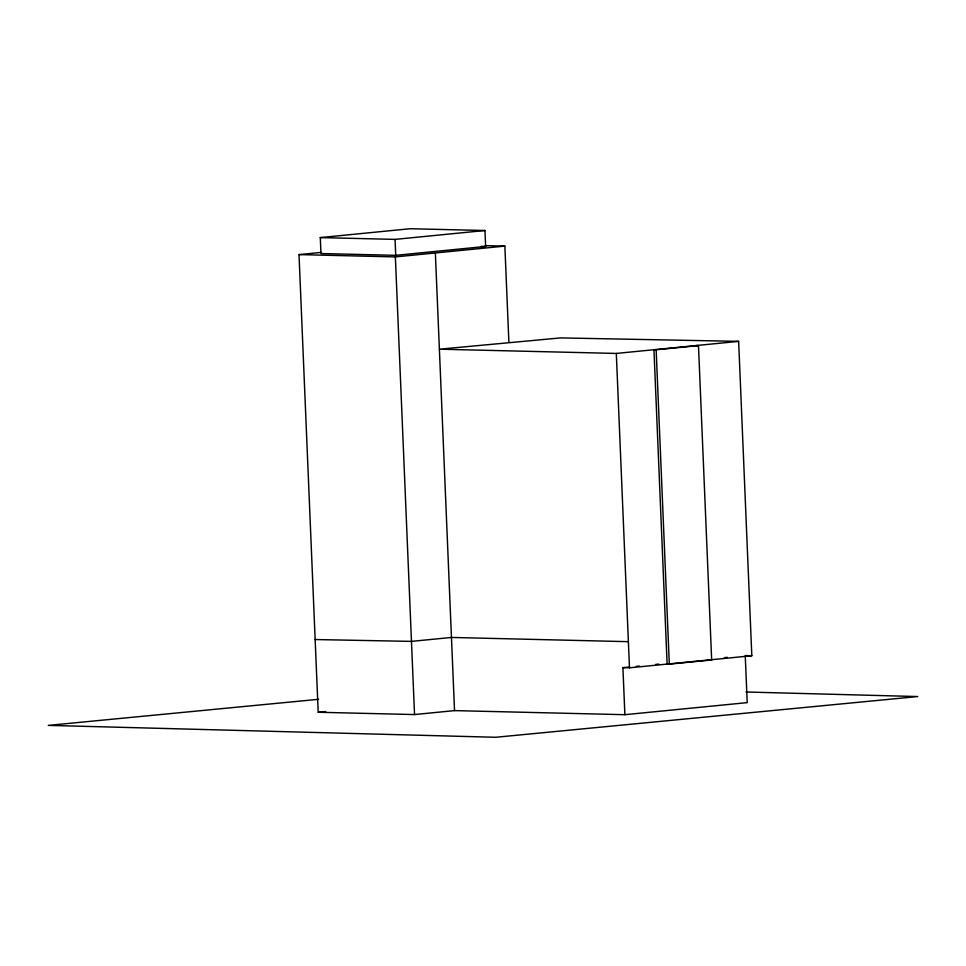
<?xml version="1.0" encoding="UTF-8"?>
<svg xmlns="http://www.w3.org/2000/svg" width="966" height="966" viewBox="0 0 966 966"><rect width="100%" height="100%" fill="white"/><g stroke="black" fill="none" stroke-linecap="round" stroke-linejoin="round"><path stroke-width="1.45" d="M320.289 237.6L410.2 228.725L484.968 230.512L485.632 246.451L395.722 255.326L320.954 253.539L320.289 237.6L395.058 239.387L484.968 230.512M738.64 341.36L616.308 353.435L439.385 349.197L560.618 337.907L738.64 341.36L751.814 655.733L745.245 655.576L747.213 702.632L624.881 714.695L454.527 710.614L414.535 714.562L318.2 712.256L299.013 254.601L321.364 252.392M299.013 254.601L395.36 256.908L504.856 246.101L508.889 342.338M656.143 349.777L698.478 345.599L711.664 659.959L669.317 664.137L667.12 664.089L653.946 349.716L656.143 349.777L669.317 664.137M624.881 714.695L622.913 667.651L628.878 667.059M636.34 666.323L639.323 666.021M655.733 664.403L658.715 664.113M724.355 657.641L727.338 657.339M622.913 667.651L629.482 667.808L751.814 655.733M318.2 712.256L325.651 711.519M318.611 699.299L48.3 725.381L495.715 737.275L917.7 696.558L745.969 691.994M315.145 639.54L411.468 641.388L451.46 637.439L628.383 641.678M485.343 245.642L504.856 246.101M481.153 246.354L485.632 246.451M696.293 345.538L698.478 345.599M709.467 659.911L711.664 659.959M616.308 353.435L629.482 667.808M435.352 252.959L454.527 710.614M395.058 239.387L395.722 255.326M395.36 256.908L414.535 714.562"/></g></svg>
